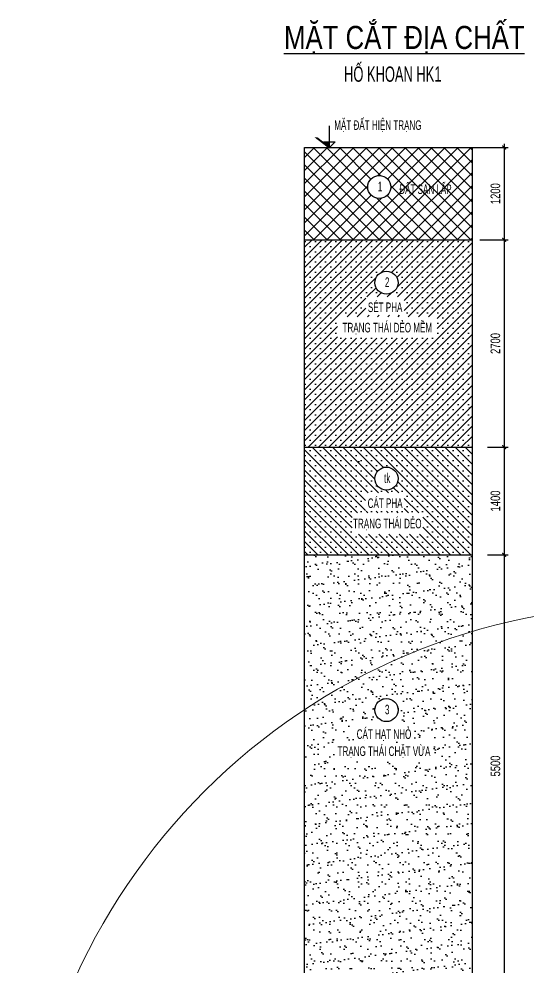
# Model space of a CAD drawing. Header units: millimetres. Extents: x -147841 to 368790, y -162721 to 84261.
# Drawn here: x 171585 to 178204, y -106627 to -94286 of the extents above; entities that cross this region are included whole.
import ezdxf
from ezdxf.enums import TextEntityAlignment as Align

# ---------------------------------------------------------------- set-up
doc = ezdxf.new("R2010")
doc.units = ezdxf.units.MM
doc.header["$LTSCALE"] = 1000
doc.header["$MEASUREMENT"] = 0
doc.header["$PDMODE"] = 1
doc.header["$PDSIZE"] = -10
doc.layers.get('0').update_dxf_attribs({"linetype": 'CONTINUOUS', "lineweight": 18})
doc.layers.get('DEFPOINTS').update_dxf_attribs({"color": 5, "linetype": 'CONTINUOUS', "lineweight": 18})
for name, color, linetype in [('0-Hatch', 8, 'CONTINUOUS'), ('ccu11-Chidan', 9, 'CONTINUOUS'), ('ccu11-Thay', 7, 'CONTINUOUS'), ('KC-Cotthep', 8, 'CONTINUOUS'), ('KC-Dim', 8, 'CONTINUOUS'), ('KC-Hatch', 251, 'CONTINUOUS'), ('KC-Text', 31, 'CONTINUOUS')]:
    doc.layers.add(name, color=color, linetype=linetype)
doc.styles.add('ARIAL', font='arial.ttf', dxfattribs={"width": 0.7})
doc.dimstyles.new('2.5-50', dxfattribs={"dimscale": 50, "dimtxt": 2.5, "dimasz": 1, "dimexe": 1, "dimexo": 2, "dimgap": 1, "dimtad": 1, "dimdec": 1, "dimdsep": 46, "dimtxsty": 'ARIAL', "dimblk": 'ARCHTICK', "dimcen": -1, "dimdle": 1, "dimclrd": 256, "dimclre": 256, "dimclrt": 3, "dimadec": 0, "dimazin": 2, "dimtfac": 0.1, "dimtdec": 1, "dimtmove": 0, "dimatfit": 1, "dimldrblk": 'ARCHTICK', "dimfxl": 1, "dimtvp": 0.833333, "dimtfill": 1, "dimtolj": 1, "dimtzin": 12, "dimarcsym": 0})

# ---------------------------------------------------------------- blocks, each defined once
blk = doc.blocks.new('_ARCHTICK')
at = {"color": 0, "linetype": 'ByBlock', "const_width": 0.3}
blk.add_lwpolyline([(-0.5, -0.5), (0.5, 0.5)], dxfattribs=at)
blk = doc.blocks.new('*D373')
at = {"layer": 'DEFPOINTS', "color": 0, "linetype": 'ByBlock', "ltscale": 30, "transparency": 16777216}
for p in [(177476, -95960), (177476, -97160), (177894, -97160)]:
    blk.add_point(p, dxfattribs=at)
at = {"layer": 'KC-Dim', "linetype": 'ByBlock', "lineweight": -2, "ltscale": 30, "transparency": 16777216}
for p, q in [((177576, -95960), (177944, -95960)), ((177894, -95910), (177894, -97210)), ((177576, -97160), (177944, -97160))]:
    blk.add_line(p, q, dxfattribs=at)
at = {"layer": 'KC-Dim', "linetype": 'ByBlock', "lineweight": -2, "ltscale": 30, "transparency": 16777216, "xscale": 50, "yscale": 50, "zscale": 50}
for p, rotation in [((177894, -95960), 90), ((177894, -97160), 270)]:
    blk.add_blockref('_ARCHTICK', p, dxfattribs=dict(at, rotation=rotation))
at = {"layer": 'KC-Dim', "color": 3, "linetype": 'ByBlock', "ltscale": 30, "transparency": 16777216, "insert": (177780, -96560), "char_height": 125, "attachment_point": 5, "rotation": 90, "style": 'ARIAL', "bg_fill": 3, "box_fill_scale": 1.25, "bg_fill_color": 256, "bg_fill_true_color": 13158600, "bg_fill_transparency": 0}
blk.add_mtext('\\A1;1200', dxfattribs=at)
blk = doc.blocks.new('*D374')
at = {"layer": 'DEFPOINTS', "color": 0, "linetype": 'ByBlock', "ltscale": 30, "transparency": 16777216}
for p in [(177576, -97160), (177576, -99860), (177894, -99860)]:
    blk.add_point(p, dxfattribs=at)
at = {"layer": 'KC-Dim', "linetype": 'ByBlock', "lineweight": -2, "ltscale": 30, "transparency": 16777216}
for p, q in [((177894, -97110), (177894, -99910)), ((177676, -97160), (177944, -97160)), ((177676, -99860), (177944, -99860))]:
    blk.add_line(p, q, dxfattribs=at)
at = {"layer": 'KC-Dim', "linetype": 'ByBlock', "lineweight": -2, "ltscale": 30, "transparency": 16777216, "xscale": 50, "yscale": 50, "zscale": 50}
for p, rotation in [((177894, -97160), 90), ((177894, -99860), 270)]:
    blk.add_blockref('_ARCHTICK', p, dxfattribs=dict(at, rotation=rotation))
at = {"layer": 'KC-Dim', "color": 3, "linetype": 'ByBlock', "ltscale": 30, "transparency": 16777216, "insert": (177780, -98510), "char_height": 125, "attachment_point": 5, "rotation": 90, "style": 'ARIAL', "bg_fill": 3, "box_fill_scale": 1.25, "bg_fill_color": 256, "bg_fill_true_color": 13158600, "bg_fill_transparency": 0}
blk.add_mtext('\\A1;2700', dxfattribs=at)
blk = doc.blocks.new('att_thep_2')
blk.add_circle((-300, 0), 300)
at = {"color": 3, "style": 'ARIAL', "width": 0.6}
blk.add_attdef('DK', text='', height=250, dxfattribs=at).set_placement((467, 105), align=Align.CENTER)
at = {"color": 31, "style": 'ARIAL', "width": 0.6}
blk.add_attdef('SH', text='', height=250, dxfattribs=at).set_placement((-281, -111), align=Align.CENTER)
at = {"color": 2, "style": 'ARIAL', "width": 0.6}
blk.add_attdef('KC', text='', height=250, dxfattribs=at).set_placement((472, -355), align=Align.CENTER)
blk = doc.blocks.new('*D375')
at = {"layer": 'DEFPOINTS', "color": 0, "ltscale": 3000, "transparency": 16777216}
for p in [(177576, -99860), (177576, -101260), (177894, -101260)]:
    blk.add_point(p, dxfattribs=at)
at = {"layer": 'KC-Dim', "lineweight": -2, "ltscale": 3000, "transparency": 16777216}
for p, q in [((177894, -99810), (177894, -101310)), ((177676, -99860), (177944, -99860)), ((177676, -101260), (177944, -101260))]:
    blk.add_line(p, q, dxfattribs=at)
at = {"layer": 'KC-Dim', "lineweight": -2, "ltscale": 3000, "transparency": 16777216, "xscale": 50, "yscale": 50, "zscale": 50}
for p, rotation in [((177894, -99860), 90), ((177894, -101260), 270)]:
    blk.add_blockref('_ARCHTICK', p, dxfattribs=dict(at, rotation=rotation))
at = {"layer": 'KC-Dim', "color": 3, "ltscale": 3000, "transparency": 16777216, "insert": (177780, -100560), "char_height": 125, "attachment_point": 5, "rotation": 90, "style": 'ARIAL', "bg_fill": 3, "box_fill_scale": 1.25, "bg_fill_color": 256, "bg_fill_true_color": 13158600, "bg_fill_transparency": 0}
blk.add_mtext('\\A1;1400', dxfattribs=at)
blk = doc.blocks.new('*D376')
at = {"layer": 'DEFPOINTS', "color": 0, "ltscale": 3000, "transparency": 16777216}
for p in [(177576, -101260), (177576, -106760), (177894, -106760)]:
    blk.add_point(p, dxfattribs=at)
at = {"layer": 'KC-Dim', "lineweight": -2, "ltscale": 3000, "transparency": 16777216}
for p, q in [((177676, -101260), (177944, -101260)), ((177894, -101210), (177894, -106810)), ((177676, -106760), (177944, -106760))]:
    blk.add_line(p, q, dxfattribs=at)
at = {"layer": 'KC-Dim', "lineweight": -2, "ltscale": 3000, "transparency": 16777216, "xscale": 50, "yscale": 50, "zscale": 50}
for p, rotation in [((177894, -101260), 90), ((177894, -106760), 270)]:
    blk.add_blockref('_ARCHTICK', p, dxfattribs=dict(at, rotation=rotation))
at = {"layer": 'KC-Dim', "color": 3, "ltscale": 3000, "transparency": 16777216, "insert": (177780, -104010), "char_height": 125, "attachment_point": 5, "rotation": 90, "style": 'ARIAL', "bg_fill": 3, "box_fill_scale": 1.25, "bg_fill_color": 256, "bg_fill_true_color": 13158600, "bg_fill_transparency": 0}
blk.add_mtext('\\A1;5500', dxfattribs=at)

msp = doc.modelspace()

# ---------------------------------------------------------------- hatches: boundary and pattern name
at = {"layer": '0-Hatch', "ltscale": 3000}
h = msp.add_hatch(dxfattribs=at)
h.set_pattern_fill('BTGV-01', color=256, scale=700)
h.set_pattern_definition([(50, (8263.5, 0), (5020.82, -439.265), [525, -5775]), (355, (8263.5, 0), (-971.26, 5265.34), [420, -4620]), (100.4514, (8682, -36.6), (4049.57, 4826.08), [446.18, -4908]), (46.1842, (8263.5, 1400), (7470.69, -1158.63), [787.5, -8662.5]), (96.6356, (8886, 1303.4), (6542.64, 6818.83), [669.27, -7362]), (351.184, (8263.5, 1400), (6542.63, 6818.83), [630, -6930]), (21, (8963.5, 1050), (4178.35, -2818.33), [525, -5775]), (326, (8963.5, 1050), (1703.21, 5076.05), [420, -4620]), (71.4514, (9311.7, 815), (5881.56, 2257.71), [446.18, -4908]), (37.5, (8263.5, 0), (85.119, 2330.257), [0, -4564, 0, -4690, 0, -4637.5]), (7.5, (8263.5, 0), (1841.487, 2760.882), [0, -2674, 0, -4459, 0, -1767.5]), (327.5, (6702.5, 0), (3736.757, -157.884), [0, -1750, 0, -5460, 0, -7245]), (317.5, (6002.5, 0), (4082.303, 700.735), [0, -2275, 0, -3626, 0, -5145])])
h.paths.add_polyline_path([(177475.79, -98960.19), (175298.85, -98960.19), (175298.85, -100960.19), (177475.79, -100960.19)])
h.paths.add_polyline_path([(176213.17, -99581.89, -1), (176513.17, -99581.89, -1)], flags=16)
h.paths.add_polyline_path([(176312.17, -99669.01), (176433.19, -99669.01), (176433.19, -99480.74), (176312.17, -99480.74)], flags=8)
h.paths.add_polyline_path([(175724.53, -100302.88), (177023.98, -100302.88), (177023.98, -100026.49), (175724.53, -100026.49)], flags=24)
h.paths.add_polyline_path([(175749.61, -100038.01), (176941.93, -100038.01), (176941.93, -99761.62), (175749.61, -99761.62)], flags=24)
at = {"layer": 'KC-Hatch', "ltscale": 3000}
h = msp.add_hatch(dxfattribs=at)
h.set_pattern_fill('LATSAN09', color=256, scale=20, angle=45)
h.set_pattern_definition([(45, (56711.17, 0), (-84.85281, 84.85281), []), (135, (56711.17, 0), (-84.85281, -84.85281), [])])
h.paths.add_polyline_path([(177475.79, -95960.19), (175298.85, -95960.19), (175298.85, -97160.19), (177475.79, -97160.19)])
h.paths.add_polyline_path([(176119.74, -96473.61, -1), (176419.74, -96473.61, -1)], flags=16)
h.paths.add_polyline_path([(176189.09, -96563.29), (176369.41, -96563.29), (176369.41, -96371.95), (176189.09, -96371.95)], flags=8)
h.paths.add_polyline_path([(176489.59, -96606.27), (177250.28, -96606.27), (177250.28, -96368.38), (176489.59, -96368.38)], flags=24)
h = msp.add_hatch(dxfattribs=at)
h.set_pattern_fill('MUT', color=256, scale=1000, angle=90)
h.set_pattern_definition([(135, (56711.17, 0), (-66.29126, -66.29126), []), (135, (56711.17, 66.29), (-66.29126, -66.29126), [0, -93.75])])
h.paths.add_polyline_path([(177475.79, -99860.19), (175298.85, -99860.19), (175298.85, -101260.19), (177475.79, -101260.19)])
edge = h.paths.add_edge_path(flags=16)
edge.add_arc((176363.17, -100269.04), 150, 0, 360)
h.paths.add_polyline_path([(176300.38, -100357.52), (176444.98, -100357.52), (176444.98, -100168.23), (176300.38, -100168.23)], flags=0)
h.paths.add_polyline_path([(175916.98, -100990.04), (176837.04, -100990.04), (176837.04, -100713.65), (175916.98, -100713.65)], flags=16)
h.paths.add_polyline_path([(176091.36, -100693.19), (176594.88, -100693.19), (176594.88, -100455.17), (176091.36, -100455.17)], flags=16)
h = msp.add_hatch(dxfattribs=at)
h.set_pattern_fill('CATTHO01', color=256, scale=100)
h.set_pattern_definition([(37.5, (56711.17, 0), (-6.29934, 192.68238), [0, -152, 0, -170, 0, -162.5]), (7.5, (56711.17, 0), (176.97767, 282.2146), [0, -82, 0, -137, 0, -52.5]), (327.5, (56588.17, 0), (311.41419, 0.5659), [0, -50, 0, -180, 0, -235]), (317.5, (56588.17, 0), (300.61266, 87.76756), [0, -25, 0, -118, 0, -135])])
h.paths.add_polyline_path([(177475.79, -101260.19), (175298.85, -101260.19), (175298.85, -106760.19), (177475.79, -106760.19)])
edge = h.paths.add_edge_path(flags=16)
edge.add_arc((176363.17, -103281.87), 150, 0, 360)
h.paths.add_polyline_path([(176311.61, -103371.76), (176433.75, -103371.76), (176433.75, -103180.16), (176311.61, -103180.16)], flags=0)
h.paths.add_polyline_path([(175681.44, -103953.67), (176980.89, -103953.67), (176980.89, -103677.28), (175681.44, -103677.28)], flags=16)
h.paths.add_polyline_path([(175932.43, -103731.24), (176716.96, -103731.24), (176716.96, -103454.85), (175932.43, -103454.85)], flags=16)

# ---------------------------------------------------------------- linework, layer by layer
at = {"layer": 'ccu11-Chidan'}
for p, q in [((175620.26, -95960.19), (175620.26, -95677.76)), ((175545.44, -95885.36), (175695.09, -95885.36)), ((175620.26, -95960.19), (175545.44, -95885.36)), ((175620.26, -95960.19), (175695.09, -95885.36)), ((177374.44, -95960.19), (177786.29, -95960.19))]:
    msp.add_line(p, q, dxfattribs=at)
msp.add_solid([(175545.44, -95885.36), (175620.26, -95885.36), (175620.26, -95960.19)], dxfattribs=at)
at = {"layer": 'ccu11-Thay'}
for p, q in [((175298.85, -97160.19), (177475.79, -97160.19)), ((175298.85, -99860.19), (177475.79, -99860.19)), ((175298.85, -101260.19), (177475.79, -101260.19)), ((175298.85, -101260.19), (177475.79, -101260.19))]:
    msp.add_line(p, q, dxfattribs=at)
at = {"layer": 'ccu11-Thay', "linetype": 'Continuous'}
msp.add_lwpolyline([(175620.26, -95580.69, 0, 0, 0), (175620.26, -95960.19, 25, 25, 0), (175449.76, -95828.69, 0, 0, 0), (176694.54, -95828.69, 0, 0, 0)], format="xyseb", dxfattribs=at)
msp.add_lwpolyline([(175298.85, -145960.19), (175298.85, -95960.19), (177475.79, -95960.19), (177475.79, -145960.19)], dxfattribs=at)

# ---------------------------------------------------------------- block references
at = {"layer": 'KC-Cotthep'}
ref = msp.add_blockref('att_thep_2', (176419.74, -96473.61), dxfattribs=dict(at, xscale=0.5, yscale=0.5, zscale=0.5))
ref.add_attrib('SH', '1', dxfattribs={"layer": '0', "color": 31, "height": 125, "style": 'ARIAL', "width": 0.6}).set_placement((176279.25, -96529.35), align=Align.CENTER)
ref = msp.add_blockref('att_thep_2', (176513.17, -97718.66), dxfattribs=dict(at, xscale=0.5, yscale=0.5, zscale=0.5))
ref.add_attrib('SH', '2', dxfattribs={"layer": '0', "color": 31, "height": 125, "style": 'ARIAL', "width": 0.6}).set_placement((176372.68, -97774.4), align=Align.CENTER)
ref = msp.add_blockref('att_thep_2', (176513.17, -100269.04), dxfattribs=dict(at, xscale=0.5, yscale=0.5, zscale=0.5))
ref.add_attrib('SH', 'tk', dxfattribs={"layer": '0', "color": 31, "height": 125, "style": 'ARIAL', "width": 0.6}).set_placement((176372.68, -100324.78), align=Align.CENTER)
ref = msp.add_blockref('att_thep_2', (176513.17, -103281.87), dxfattribs=dict(at, xscale=0.5, yscale=0.5, zscale=0.5))
ref.add_attrib('SH', '3', dxfattribs={"layer": '0', "color": 31, "height": 125, "style": 'ARIAL', "width": 0.6}).set_placement((176372.68, -103337.61), align=Align.CENTER)

# ---------------------------------------------------------------- texts
at = {"layer": 'KC-Text', "style": 'ARIAL', "width": 0.8}
msp.add_text('%%UMẶT CẮT ĐỊA CHẤT', height=300, dxfattribs=at).set_placement((175030.8, -94676.45))
at = {"layer": 'KC-Text', "style": 'ARIAL', "width": 0.6}
msp.add_text('HỐ KHOAN HK1', height=200, dxfattribs=at).set_placement((176445.3, -95103.48), align=Align.CENTER)
at = {"layer": 'KC-Text', "color": 1, "style": 'ARIAL', "width": 0.6}
msp.add_text('MẶT ĐẤT HIỆN TRẠNG', height=125, dxfattribs=at).set_placement((176251.78, -95667.51), align=Align.MIDDLE_CENTER)
for s, p in [('ĐẤT SAN LẤP', (176869.93, -96564.49)), ('SÉT PHA', (176345.77, -98101)), ('TRẠNG THÁI DẺO MỀM', (176374.26, -98365.88)), ('CÁT PHA', (176345.77, -100651.38)), ('TRẠNG THÁI DẺO', (176374.26, -100916.26)), ('CÁT HẠT NHỎ', (176331.16, -103657.46)), ('TRẠNG THÁI CHẶT VỪA', (176331.16, -103879.9))]:
    msp.add_text(s, height=125, dxfattribs=at).set_placement(p, align=Align.CENTER)

# ---------------------------------------------------------------- next in the draw order: dimensions: what is measured, and where the dimension line sits
at = {"layer": 'KC-Dim', "linetype": 'ByBlock', "ltscale": 30}
dim = msp.add_linear_dim(base=(177894.22, -97160.19), p1=(177475.79, -95960.19), p2=(177475.79, -97160.19), angle=90, dimstyle='2.5-50', dxfattribs=at)
dim.commit()
dim.dimension.update_dxf_attribs({"geometry": '*D373', "text_midpoint": (177780.4, -96560.19)})

# ---------------------------------------------------------------- next in the draw order: hatches: boundary and pattern name
at = {"layer": 'KC-Hatch', "ltscale": 3000}
h = msp.add_hatch(dxfattribs=at)
h.set_pattern_fill('MUT', color=256, scale=1000)
h.set_pattern_definition([(45, (56711.17, 0), (-66.29126, 66.29126), []), (45, (56777.46, 0), (-66.29126, 66.29126), [0, -93.75])])
h.paths.add_polyline_path([(177475.79, -97160.19), (175298.85, -97160.19), (175298.85, -99860.19), (177475.79, -99860.19)])
edge = h.paths.add_edge_path(flags=16)
edge.add_arc((176363.17, -97718.66), 150, 0, 360)
h.paths.add_polyline_path([(176312.17, -97805.78), (176433.19, -97805.78), (176433.19, -97617.51), (176312.17, -97617.51)], flags=0)
h.paths.add_polyline_path([(175724.53, -98439.66), (177023.98, -98439.66), (177023.98, -98163.27), (175724.53, -98163.27)], flags=16)
h.paths.add_polyline_path([(176095.35, -98142.81), (176594.57, -98142.81), (176594.57, -97904.79), (176095.35, -97904.79)], flags=16)

# ---------------------------------------------------------------- next in the draw order: dimensions: what is measured, and where the dimension line sits
at = {"layer": 'KC-Dim', "linetype": 'ByBlock', "ltscale": 30}
dim = msp.add_linear_dim(base=(177894.22, -99860.19), p1=(177575.79, -97160.19), p2=(177575.79, -99860.19), angle=90, dimstyle='2.5-50', dxfattribs=at)
dim.commit()
dim.dimension.update_dxf_attribs({"geometry": '*D374', "text_midpoint": (177780.4, -98510.19)})

# ---------------------------------------------------------------- next in the draw order: dimensions: what is measured, and where the dimension line sits
at = {"layer": 'KC-Dim', "ltscale": 3000}
dim = msp.add_linear_dim(base=(177894.22, -101260.19), p1=(177575.79, -99860.19), p2=(177575.79, -101260.19), angle=90, dimstyle='2.5-50', dxfattribs=at)
dim.commit()
dim.dimension.update_dxf_attribs({"geometry": '*D375', "text_midpoint": (177780.4, -100560.19)})

# ---------------------------------------------------------------- next in the draw order: dimensions: what is measured, and where the dimension line sits
dim = msp.add_linear_dim(base=(177894.22, -106760.19), p1=(177575.79, -101260.19), p2=(177575.79, -106760.19), angle=90, dimstyle='2.5-50', dxfattribs=at)
dim.commit()
dim.dimension.update_dxf_attribs({"geometry": '*D376', "text_midpoint": (177780.4, -104010.19)})

# ---------------------------------------------------------------- next in the draw order: linework, layer by layer
at = {"layer": 'DEFPOINTS', "ltscale": 3000}
msp.add_circle((179834.65, -110166.84), 8249.65, dxfattribs=at)

doc.saveas('drawing.dxf')
